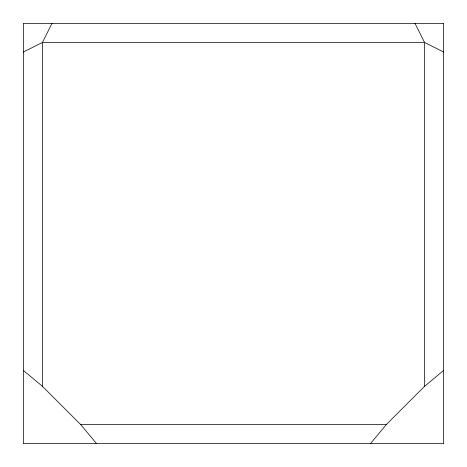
<?xml version="1.0" encoding="UTF-8"?>
<svg xmlns="http://www.w3.org/2000/svg" width="467" height="467" viewBox="0 0 467 467"><rect width="100%" height="100%" fill="white"/><g stroke="black" fill="none" stroke-linecap="round" stroke-linejoin="round"><path stroke-width="0.7" d="M52.006 23.35L42.456 42.456L42.456 386.337L80.663 424.544L96.581 443.65M370.419 443.65L386.337 424.544L424.544 386.337L443.65 370.419M23.35 52.006L42.456 42.456L424.544 42.456L443.65 52.006M80.663 424.544L386.337 424.544M23.35 370.419L42.456 386.337M414.994 23.35L424.544 42.456L424.544 386.337M443.65 23.35L23.35 23.35L23.35 443.65L443.65 443.65L443.65 23.35"/></g></svg>
